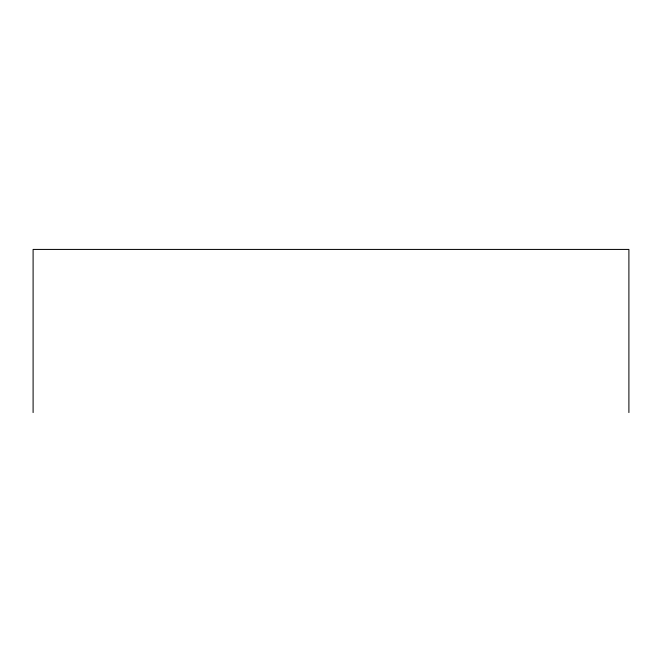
<?xml version="1.0" encoding="UTF-8"?>
<svg xmlns="http://www.w3.org/2000/svg" width="662" height="662" viewBox="0 0 662 662"><rect width="100%" height="100%" fill="white"/><g stroke="black" fill="none" stroke-linecap="round" stroke-linejoin="round"><path stroke-width="0.99" d="M628.9 412.575L628.9 249.425L33.1 249.425L33.1 412.575"/></g></svg>
